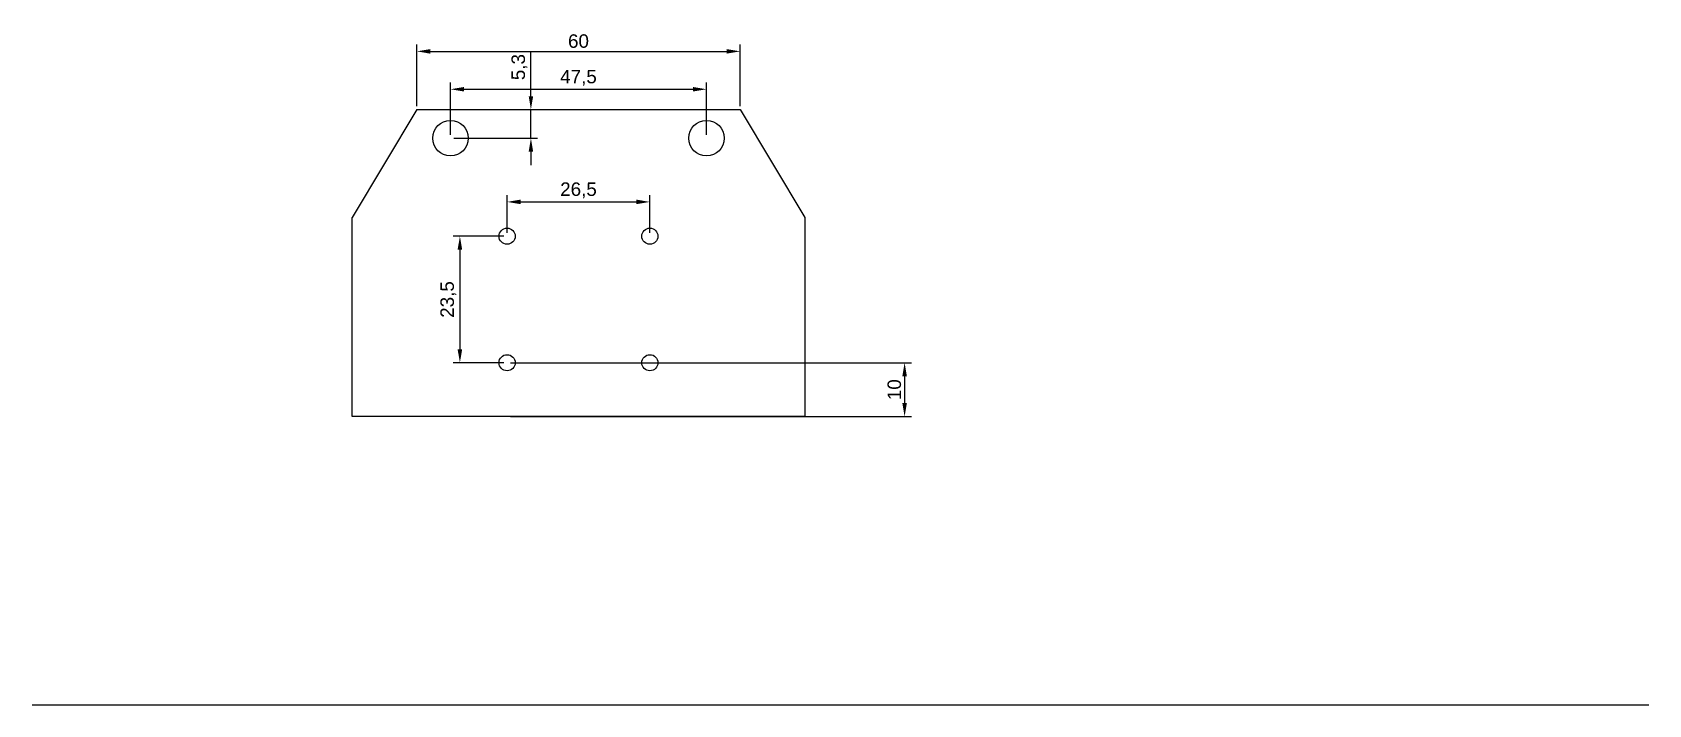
# Model space of a CAD drawing. Header units: millimetres. Extents: x 2121 to 2421, y 1613 to 1737.
import ezdxf

# ---------------------------------------------------------------- set-up
doc = ezdxf.new("R2010")
doc.units = ezdxf.units.MM
doc.styles.get("Standard").update_dxf_attribs({"font": 'arial.ttf'})
doc.dimstyles.new('ISO-25', dxfattribs={"dimtxt": 2.5, "dimasz": 2.5, "dimexe": 1.25, "dimexo": 0.625, "dimtad": 1, "dimtxsty": 'Standard', "dimcen": 2.5, "dimadec": 0, "dimazin": 0, "dimtfac": 1, "dimtmove": 0, "dimatfit": 3, "dimfxl": 0, "dimarcsym": 0})

# ---------------------------------------------------------------- blocks, each defined once
blk = doc.blocks.new('*D2')
at = {"color": 0, "lineweight": -2, "transparency": 16777216}
for p, q in [((2192.55, 1723.74), (2192.55, 1735.18)), ((2252.55, 1723.74), (2252.55, 1735.18)), ((2195.05, 1733.93), (2250.05, 1733.93))]:
    blk.add_line(p, q, dxfattribs=at)
at = {"color": 0, "transparency": 16777216}
for points in [[(2195.05, 1734.35), (2195.05, 1733.51), (2192.55, 1733.93)], [(2250.05, 1734.35), (2250.05, 1733.51), (2252.55, 1733.93)]]:
    blk.add_solid(points, dxfattribs=at)
at = {"layer": 'Defpoints', "color": 0, "transparency": 16777216}
for p in [(2252.55, 1733.93), (2192.55, 1723.11), (2252.55, 1723.11)]:
    blk.add_point(p, dxfattribs=at)
at = {"color": 0, "transparency": 16777216, "insert": (2222.55, 1735.83), "char_height": 2.5, "attachment_point": 5}
blk.add_mtext('60', dxfattribs=at)
blk = doc.blocks.new('*D6')
at = {"color": 0, "lineweight": -2, "transparency": 16777216}
for p, q in [((2198.8, 1718.44), (2198.8, 1728.15)), ((2246.3, 1718.44), (2246.3, 1728.15)), ((2201.3, 1726.9), (2243.8, 1726.9))]:
    blk.add_line(p, q, dxfattribs=at)
at = {"color": 0, "transparency": 16777216}
for points in [[(2201.3, 1727.32), (2201.3, 1726.48), (2198.8, 1726.9)], [(2243.8, 1727.32), (2243.8, 1726.48), (2246.3, 1726.9)]]:
    blk.add_solid(points, dxfattribs=at)
at = {"layer": 'Defpoints', "color": 0, "transparency": 16777216}
for p in [(2246.3, 1726.9), (2198.8, 1717.81), (2246.3, 1717.81)]:
    blk.add_point(p, dxfattribs=at)
at = {"color": 0, "transparency": 16777216, "insert": (2222.55, 1729.02), "char_height": 2.5, "attachment_point": 5}
blk.add_mtext('47,5', dxfattribs=at)
blk = doc.blocks.new('*D7')
at = {"color": 0, "lineweight": -2, "transparency": 16777216}
for p, q in [((2213.72, 1725.61), (2213.72, 1733.92)), ((2199.43, 1723.11), (2214.97, 1723.11)), ((2213.72, 1717.81), (2213.72, 1723.11)), ((2199.43, 1717.81), (2214.97, 1717.81)), ((2213.72, 1715.31), (2213.72, 1712.81))]:
    blk.add_line(p, q, dxfattribs=at)
at = {"color": 0, "transparency": 16777216}
for points in [[(2213.31, 1725.61), (2214.14, 1725.61), (2213.72, 1723.11)], [(2213.31, 1715.31), (2214.14, 1715.31), (2213.72, 1717.81)]]:
    blk.add_solid(points, dxfattribs=at)
at = {"layer": 'Defpoints', "color": 0, "transparency": 16777216}
for p in [(2198.8, 1723.11), (2213.72, 1723.11), (2198.8, 1717.81)]:
    blk.add_point(p, dxfattribs=at)
at = {"color": 0, "transparency": 16777216, "insert": (2211.6, 1731.01), "char_height": 2.5, "attachment_point": 5, "rotation": 90}
blk.add_mtext('5,3', dxfattribs=at)
blk = doc.blocks.new('*D12')
at = {"color": 0, "lineweight": -2, "transparency": 16777216}
for p, q in [((2209.3, 1700.24), (2209.3, 1707.23)), ((2235.8, 1700.24), (2235.8, 1707.23)), ((2211.8, 1705.98), (2233.3, 1705.98))]:
    blk.add_line(p, q, dxfattribs=at)
at = {"color": 0, "transparency": 16777216}
for points in [[(2211.8, 1706.4), (2211.8, 1705.56), (2209.3, 1705.98)], [(2233.3, 1706.4), (2233.3, 1705.56), (2235.8, 1705.98)]]:
    blk.add_solid(points, dxfattribs=at)
at = {"layer": 'Defpoints', "color": 0, "transparency": 16777216}
for p in [(2235.8, 1705.98), (2209.3, 1699.61), (2235.8, 1699.61)]:
    blk.add_point(p, dxfattribs=at)
at = {"color": 0, "transparency": 16777216, "insert": (2222.55, 1708.11), "char_height": 2.5, "attachment_point": 5}
blk.add_mtext('26,5', dxfattribs=at)
blk = doc.blocks.new('*D13')
at = {"color": 0, "lineweight": -2, "transparency": 16777216}
for p, q in [((2208.68, 1699.61), (2199.29, 1699.61)), ((2200.54, 1697.11), (2200.54, 1678.61)), ((2208.68, 1676.11), (2199.29, 1676.11))]:
    blk.add_line(p, q, dxfattribs=at)
at = {"color": 0, "transparency": 16777216}
for points in [[(2200.12, 1697.11), (2200.96, 1697.11), (2200.54, 1699.61)], [(2200.12, 1678.61), (2200.96, 1678.61), (2200.54, 1676.11)]]:
    blk.add_solid(points, dxfattribs=at)
at = {"layer": 'Defpoints', "color": 0, "transparency": 16777216}
for p in [(2209.3, 1699.61), (2200.54, 1676.11), (2209.3, 1676.11)]:
    blk.add_point(p, dxfattribs=at)
at = {"color": 0, "transparency": 16777216, "insert": (2198.41, 1687.86), "char_height": 2.5, "attachment_point": 5, "rotation": 90}
blk.add_mtext('23,5', dxfattribs=at)
blk = doc.blocks.new('*D14')
at = {"color": 0, "lineweight": -2, "transparency": 16777216}
for p, q in [((2209.93, 1676.11), (2284.33, 1676.11)), ((2283.08, 1673.61), (2283.08, 1668.61)), ((2209.93, 1666.11), (2284.33, 1666.11))]:
    blk.add_line(p, q, dxfattribs=at)
at = {"color": 0, "transparency": 16777216}
for points in [[(2282.66, 1673.61), (2283.5, 1673.61), (2283.08, 1676.11)], [(2282.66, 1668.61), (2283.5, 1668.61), (2283.08, 1666.11)]]:
    blk.add_solid(points, dxfattribs=at)
at = {"layer": 'Defpoints', "color": 0, "transparency": 16777216}
for p in [(2209.3, 1676.11), (2209.3, 1666.11), (2283.08, 1666.11)]:
    blk.add_point(p, dxfattribs=at)
at = {"color": 0, "transparency": 16777216, "insert": (2281.18, 1671.11), "char_height": 2.5, "attachment_point": 5, "rotation": 90}
blk.add_mtext('10', dxfattribs=at)

msp = doc.modelspace()

# ---------------------------------------------------------------- linework, layer by layer
for p, q in [((2192.553, 1723.114), (2180.553, 1703.114)), ((2252.553, 1723.114), (2264.553, 1703.114)), ((2121.182, 1612.622), (2421.182, 1612.622))]:
    msp.add_line(p, q)
for points in [[(2192.553, 1723.114), (2252.553, 1723.114)], [(2264.553, 1666.114), (2180.553, 1666.114), (2180.553, 1703.114)], [(2264.553, 1703.114), (2264.553, 1666.114)]]:
    msp.add_lwpolyline(points)
for centre, radius in [((2198.803, 1717.814), 3.3), ((2246.303, 1717.814), 3.3), ((2209.303, 1699.614), 1.5), ((2235.803, 1699.614), 1.5), ((2209.303, 1676.114), 1.5), ((2235.803, 1676.114), 1.5)]:
    msp.add_circle(centre, radius)

# ---------------------------------------------------------------- dimensions: what is measured, and where the dimension line sits
for base, p1, p2, picture, middle in [((2252.553, 1733.928), (2192.553, 1723.114), (2252.553, 1723.114), '*D2', (2222.553, 1735.83)), ((2246.303, 1726.899), (2198.803, 1717.814), (2246.303, 1717.814), '*D6', (2222.553, 1729.021)), ((2235.803, 1705.981), (2209.303, 1699.614), (2235.803, 1699.614), '*D12', (2222.553, 1708.108))]:
    dim = msp.add_linear_dim(base=base, p1=p1, p2=p2, dimstyle='ISO-25')
    dim.commit()
    dim.dimension.update_dxf_attribs({"geometry": picture, "text_midpoint": middle})
for base, p1, p2, picture, middle in [((2213.723, 1723.114), (2198.803, 1717.814), (2198.803, 1723.114), '*D7', (2211.595, 1731.014)), ((2200.54, 1676.114), (2209.303, 1699.614), (2209.303, 1676.114), '*D13', (2198.413, 1687.864)), ((2283.079, 1666.114), (2209.303, 1676.114), (2209.303, 1666.114), '*D14', (2281.177, 1671.114))]:
    dim = msp.add_linear_dim(base=base, p1=p1, p2=p2, angle=90, dimstyle='ISO-25')
    dim.commit()
    dim.dimension.update_dxf_attribs({"geometry": picture, "text_midpoint": middle})

doc.saveas('drawing.dxf')
